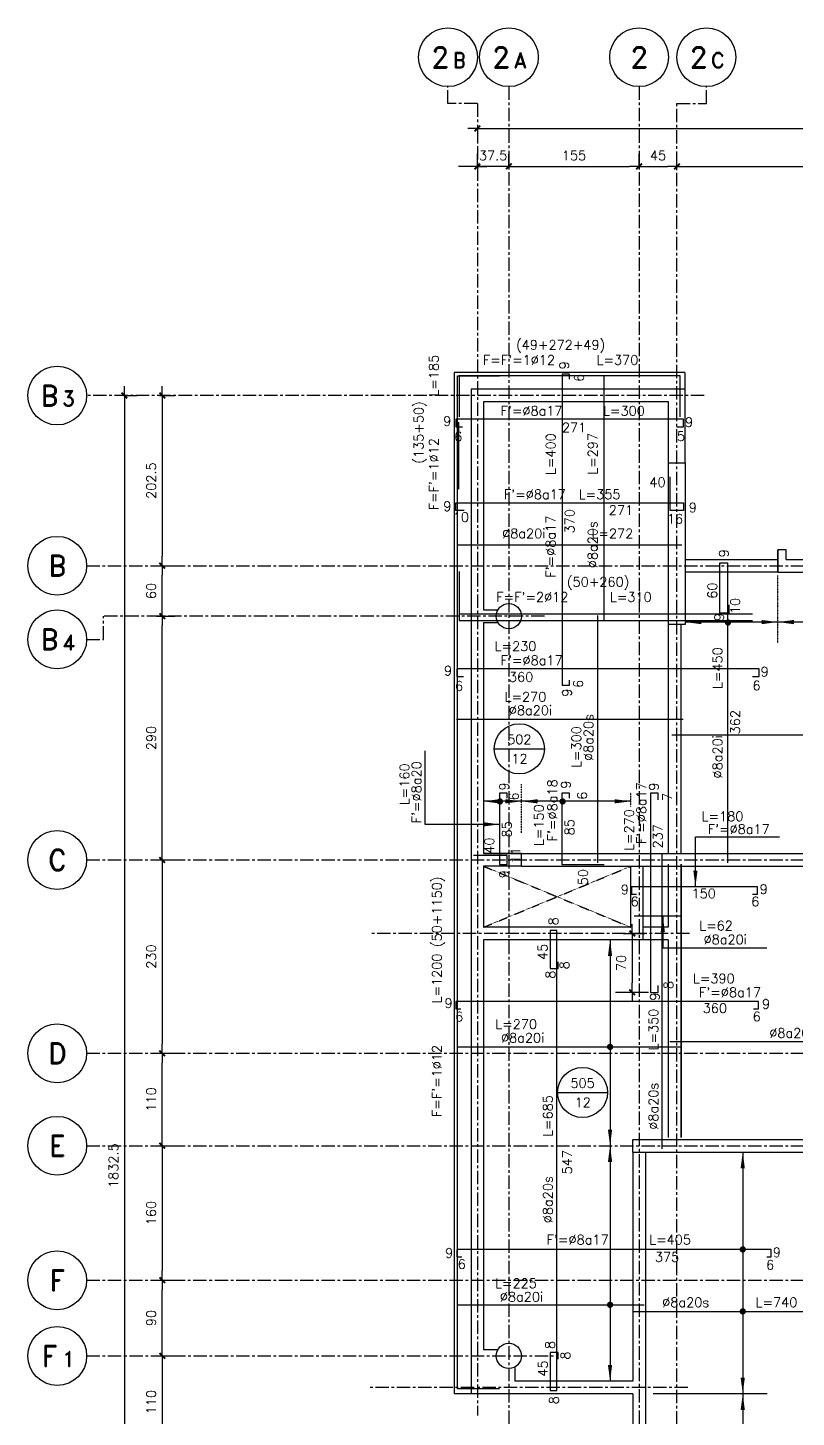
# Model space of a CAD drawing. Header units: millimetres. Extents: x -656237 to -651946, y 88238 to 91298.
# Drawn here: x -656237 to -655323, y 89645 to 91298 of the extents above; entities that cross this region are included whole.
import ezdxf
from ezdxf.enums import TextEntityAlignment as Align

# ---------------------------------------------------------------- set-up
doc = ezdxf.new("R2010")
doc.units = ezdxf.units.MM
doc.header["$LTSCALE"] = 0.5
for name, pattern in [('CENTER', [50.8, 31.75, -6.35, 6.35, -6.35]), ('DASHDOT', [1, 0.5, -0.25, 0, -0.25]), ('DASHED', [0.75, 0.5, -0.25])]:
    doc.linetypes.add(name, pattern=pattern)
for name, color, linetype in [('A-LINEA 015', 6, 'Continuous'), ('BORDE DE LOSAS', 3, 'Continuous'), ('COTAS', 5, 'Continuous'), ('EJES', 1, 'CENTER'), ('FE', 7, 'Continuous'), ('MUROS', 3, 'Continuous'), ('SEGMENTOS1', 3, 'Continuous'), ('TEXTOS-SM', 3, 'Continuous'), ('TEXTOS1', 9, 'Continuous'), ('TEXTOS50a', 3, 'Continuous'), ('VANOS', 8, 'DASHDOT'), ('VIGAS', 3, 'Continuous')]:
    doc.layers.add(name, color=color, linetype=linetype)
doc.styles.add('ROMAND', font='romand')
doc.styles.add('ROMANS', font='romans')
doc.styles.add('ROMANS0', font='romans.shx')
doc.dimstyles.new('ING-50', dxfattribs={"dimscale": 5, "dimtxt": 2.25, "dimasz": 2.25, "dimexe": 3, "dimexo": 0, "dimgap": 1.5, "dimtad": 1, "dimdec": 1, "dimzin": 12, "dimdsep": 46, "dimtxsty": 'ROMANS', "dimblk1": 'TICK1', "dimblk2": 'TICK1', "dimsah": 1, "dimcen": 0.09, "dimclrd": 2, "dimclre": 1, "dimclrt": 3, "dimadec": 1, "dimazin": 3, "dimtfac": 1, "dimtdec": 1, "dimtix": 1, "dimtmove": 2, "dimatfit": 3, "dimfxl": 3, "dimtolj": 1, "dimtzin": 12, "dimarcsym": 0})

# ---------------------------------------------------------------- blocks, each defined once
blk = doc.blocks.new('FLECHA')
at = {"layer": 'TEXTOS1', "color": 2}
blk.add_lwpolyline([(0, 0, 0, 5, 0), (19.2, 0, 5, 5, 0)], format="xyseb", dxfattribs=at)
blk = doc.blocks.new('TICK1')
at = {"color": 2}
for points in [[(0, 0), (-1, 0)], [(0, 0), (1, 0)]]:
    blk.add_lwpolyline(points, dxfattribs=at)
at = {"color": 2, "const_width": 0.2}
blk.add_lwpolyline([(-0.3, -0.3), (0.3, 0.3)], dxfattribs=at)
blk = doc.blocks.new('*D22')
at = {"layer": 'COTAS', "color": 1, "lineweight": -2}
for p, q in [((-655528.5, 90220.8), (-655502.9, 90220.8)), ((-655529.6, 90150.8), (-655502.9, 90150.8))]:
    blk.add_line(p, q, dxfattribs=at)
at = {"layer": 'COTAS', "color": 2, "lineweight": -2}
blk.add_line((-655517.9, 90209.5), (-655517.9, 90162), dxfattribs=at)
at = {"layer": 'Defpoints', "color": 0}
for p in [(-655528.5, 90220.8), (-655529.6, 90150.8), (-655517.9, 90150.8)]:
    blk.add_point(p, dxfattribs=at)
at = {"layer": 'COTAS', "color": 2, "lineweight": -2, "xscale": 11.25, "yscale": 11.25, "zscale": 11.25}
for p, rotation in [((-655517.9, 90220.8), 90), ((-655517.9, 90150.8), 270)]:
    blk.add_blockref('TICK1', p, dxfattribs=dict(at, rotation=rotation))
at = {"layer": 'COTAS', "color": 3, "insert": (-655531.1, 90185.8), "char_height": 11.25, "attachment_point": 5, "rotation": 90, "style": 'ROMANS'}
blk.add_mtext('\\A1;70', dxfattribs=at)
blk = doc.blocks.new('losa-ne')
at = {"color": 5, "linetype": 'Continuous'}
blk.add_line((-29.8, 0), (29.7, 0), dxfattribs=at)
at = {"color": 3, "linetype": 'Continuous'}
blk.add_circle((0, 0), 29.8, dxfattribs=at)
at = {"color": 3, "linetype": 'Continuous', "style": 'ROMANS'}
for tag, p in [('N%%DL', (0, 5.6)), ('ESP', (0.2, -17.4))]:
    blk.add_attdef(tag, text='', height=11.2, dxfattribs=at).set_placement(p, align=Align.CENTER)
blk = doc.blocks.new('EJE-1')
at = {"color": 3, "linetype": 'Continuous'}
blk.add_circle((0, 0), 35, dxfattribs=at)
at = {"color": 5, "linetype": 'Continuous', "style": 'ROMAND'}
blk.add_attdef('0', text='', height=25, dxfattribs=at).set_placement((0.2, 0), align=Align.MIDDLE)
blk = doc.blocks.new('eje-3')
at = {"color": 3, "linetype": 'Continuous'}
blk.add_circle((0, 0), 35, dxfattribs=at)
at = {"color": 5, "linetype": 'Continuous', "style": 'ROMAND'}
for height, p in [(25, (-9.2, 0)), (18, (13.7, -3.6))]:
    blk.add_attdef('0', text='', height=height, dxfattribs=at).set_placement(p, align=Align.MIDDLE)
blk = doc.blocks.new('*D44')
at = {"layer": 'COTAS', "color": 1, "lineweight": -2}
for p, q in [((-655509.7, 91133.3), (-655509.7, 91148.3)), ((-655464.7, 91133.3), (-655464.7, 91148.3))]:
    blk.add_line(p, q, dxfattribs=at)
at = {"layer": 'COTAS', "color": 2, "lineweight": -2}
blk.add_line((-655498.5, 91133.3), (-655476, 91133.3), dxfattribs=at)
at = {"layer": 'Defpoints', "color": 0}
for p in [(-655509.7, 91133.3), (-655464.7, 91133.3), (-655464.7, 91133.3)]:
    blk.add_point(p, dxfattribs=at)
at = {"layer": 'COTAS', "color": 2, "lineweight": -2, "xscale": 11.25, "yscale": 11.25, "zscale": 11.25, "rotation": 180}
blk.add_blockref('TICK1', (-655509.7, 91133.3), dxfattribs=at)
at = {"layer": 'COTAS', "color": 2, "lineweight": -2, "xscale": 11.25, "yscale": 11.25, "zscale": 11.25}
blk.add_blockref('TICK1', (-655464.7, 91133.3), dxfattribs=at)
at = {"layer": 'COTAS', "color": 3, "insert": (-655487.2, 91146.4), "char_height": 11.25, "attachment_point": 5, "style": 'ROMANS'}
blk.add_mtext('\\A1;45', dxfattribs=at)
blk = doc.blocks.new('*D48')
at = {"layer": 'COTAS', "color": 1, "lineweight": -2}
for p, q in [((-653332.2, 91178.3), (-653332.2, 91193.3)), ((-655702.2, 91178.3), (-655702.2, 91163.3))]:
    blk.add_line(p, q, dxfattribs=at)
at = {"layer": 'COTAS', "color": 2, "lineweight": -2}
blk.add_line((-655691, 91178.3), (-653343.5, 91178.3), dxfattribs=at)
at = {"layer": 'Defpoints', "color": 0}
for p in [(-655702.2, 91178.3), (-653332.2, 91178.3), (-653332.2, 91178.3)]:
    blk.add_point(p, dxfattribs=at)
at = {"layer": 'COTAS', "color": 2, "lineweight": -2, "xscale": 11.25, "yscale": 11.25, "zscale": 11.25, "rotation": 180}
blk.add_blockref('TICK1', (-655702.2, 91178.3), dxfattribs=at)
at = {"layer": 'COTAS', "color": 2, "lineweight": -2, "xscale": 11.25, "yscale": 11.25, "zscale": 11.25}
blk.add_blockref('TICK1', (-653332.2, 91178.3), dxfattribs=at)
at = {"layer": 'COTAS', "color": 3, "insert": (-654517.2, 91191.4), "char_height": 11.25, "attachment_point": 5, "style": 'ROMANS'}
blk.add_mtext('\\A1;2370', dxfattribs=at)
blk = doc.blocks.new('*D60')
at = {"layer": 'COTAS', "color": 1, "lineweight": -2}
for p, q in [((-656086.5, 90308.3), (-656062.2, 90308.3)), ((-656090, 90078.3), (-656062.2, 90078.3))]:
    blk.add_line(p, q, dxfattribs=at)
at = {"layer": 'COTAS', "color": 2, "lineweight": -2}
blk.add_line((-656077.2, 90297), (-656077.2, 90089.5), dxfattribs=at)
at = {"layer": 'Defpoints', "color": 0}
for p in [(-656086.5, 90308.3), (-656090, 90078.3), (-656077.2, 90078.3)]:
    blk.add_point(p, dxfattribs=at)
at = {"layer": 'COTAS', "color": 2, "lineweight": -2, "xscale": 11.25, "yscale": 11.25, "zscale": 11.25}
for p, rotation in [((-656077.2, 90308.3), 90), ((-656077.2, 90078.3), 270)]:
    blk.add_blockref('TICK1', p, dxfattribs=dict(at, rotation=rotation))
at = {"layer": 'COTAS', "color": 3, "insert": (-656090.3, 90193.3), "char_height": 11.25, "attachment_point": 5, "rotation": 90, "style": 'ROMANS'}
blk.add_mtext('\\A1;230', dxfattribs=at)
blk = doc.blocks.new('*D61')
at = {"layer": 'COTAS', "color": 1, "lineweight": -2}
for p, q in [((-656090, 90078.3), (-656062.2, 90078.3)), ((-656088.3, 89968.3), (-656062.2, 89968.3))]:
    blk.add_line(p, q, dxfattribs=at)
at = {"layer": 'COTAS', "color": 2, "lineweight": -2}
blk.add_line((-656077.2, 89979.5), (-656077.2, 90067), dxfattribs=at)
at = {"layer": 'Defpoints', "color": 0}
for p in [(-656090, 90078.3), (-656077.2, 90078.3), (-656088.3, 89968.3)]:
    blk.add_point(p, dxfattribs=at)
at = {"layer": 'COTAS', "color": 2, "lineweight": -2, "xscale": 11.25, "yscale": 11.25, "zscale": 11.25}
for p, rotation in [((-656077.2, 90078.3), 90), ((-656077.2, 89968.3), 270)]:
    blk.add_blockref('TICK1', p, dxfattribs=dict(at, rotation=rotation))
at = {"layer": 'COTAS', "color": 3, "insert": (-656090.3, 90023.3), "char_height": 11.25, "attachment_point": 5, "rotation": 90, "style": 'ROMANS'}
blk.add_mtext('\\A1;110', dxfattribs=at)
blk = doc.blocks.new('*D62')
at = {"layer": 'COTAS', "color": 1, "lineweight": -2}
for p, q in [((-656088.3, 89968.3), (-656062.2, 89968.3)), ((-656090.8, 89808.3), (-656062.2, 89808.3))]:
    blk.add_line(p, q, dxfattribs=at)
at = {"layer": 'COTAS', "color": 2, "lineweight": -2}
blk.add_line((-656077.2, 89957), (-656077.2, 89819.5), dxfattribs=at)
at = {"layer": 'Defpoints', "color": 0}
for p in [(-656088.3, 89968.3), (-656090.8, 89808.3), (-656077.2, 89808.3)]:
    blk.add_point(p, dxfattribs=at)
at = {"layer": 'COTAS', "color": 2, "lineweight": -2, "xscale": 11.25, "yscale": 11.25, "zscale": 11.25}
for p, rotation in [((-656077.2, 89968.3), 90), ((-656077.2, 89808.3), 270)]:
    blk.add_blockref('TICK1', p, dxfattribs=dict(at, rotation=rotation))
at = {"layer": 'COTAS', "color": 3, "insert": (-656090.3, 89888.3), "char_height": 11.25, "attachment_point": 5, "rotation": 90, "style": 'ROMANS'}
blk.add_mtext('\\A1;160', dxfattribs=at)
blk = doc.blocks.new('*D63')
at = {"layer": 'COTAS', "color": 1, "lineweight": -2}
for p, q in [((-656090.8, 89808.3), (-656062.2, 89808.3)), ((-656089.4, 89718.3), (-656062.2, 89718.3))]:
    blk.add_line(p, q, dxfattribs=at)
at = {"layer": 'COTAS', "color": 2, "lineweight": -2}
blk.add_line((-656077.2, 89729.5), (-656077.2, 89797), dxfattribs=at)
at = {"layer": 'Defpoints', "color": 0}
for p in [(-656090.8, 89808.3), (-656077.2, 89808.3), (-656089.4, 89718.3)]:
    blk.add_point(p, dxfattribs=at)
at = {"layer": 'COTAS', "color": 2, "lineweight": -2, "xscale": 11.25, "yscale": 11.25, "zscale": 11.25}
for p, rotation in [((-656077.2, 89808.3), 90), ((-656077.2, 89718.3), 270)]:
    blk.add_blockref('TICK1', p, dxfattribs=dict(at, rotation=rotation))
at = {"layer": 'COTAS', "color": 3, "insert": (-656090.3, 89763.3), "char_height": 11.25, "attachment_point": 5, "rotation": 90, "style": 'ROMANS'}
blk.add_mtext('\\A1;90', dxfattribs=at)
blk = doc.blocks.new('*D64')
at = {"layer": 'COTAS', "color": 1, "lineweight": -2}
for p, q in [((-656089.4, 89718.3), (-656062.2, 89718.3)), ((-656091.1, 89608.3), (-656062.2, 89608.3))]:
    blk.add_line(p, q, dxfattribs=at)
at = {"layer": 'COTAS', "color": 2, "lineweight": -2}
blk.add_line((-656077.2, 89707), (-656077.2, 89619.5), dxfattribs=at)
at = {"layer": 'Defpoints', "color": 0}
for p in [(-656089.4, 89718.3), (-656091.1, 89608.3), (-656077.2, 89608.3)]:
    blk.add_point(p, dxfattribs=at)
at = {"layer": 'COTAS', "color": 2, "lineweight": -2, "xscale": 11.25, "yscale": 11.25, "zscale": 11.25}
for p, rotation in [((-656077.2, 89718.3), 90), ((-656077.2, 89608.3), 270)]:
    blk.add_blockref('TICK1', p, dxfattribs=dict(at, rotation=rotation))
at = {"layer": 'COTAS', "color": 3, "insert": (-656090.3, 89663.3), "char_height": 11.25, "attachment_point": 5, "rotation": 90, "style": 'ROMANS'}
blk.add_mtext('\\A1;110', dxfattribs=at)
blk = doc.blocks.new('*D67')
at = {"layer": 'COTAS', "color": 1, "lineweight": -2}
for p, q in [((-656123.2, 90860.8), (-656107.2, 90860.8)), ((-656130.9, 89028.3), (-656107.2, 89028.3))]:
    blk.add_line(p, q, dxfattribs=at)
at = {"layer": 'COTAS', "color": 2, "lineweight": -2}
blk.add_line((-656122.2, 90849.5), (-656122.2, 89039.5), dxfattribs=at)
at = {"layer": 'Defpoints', "color": 0}
for p in [(-656123.2, 90860.8), (-656130.9, 89028.3), (-656122.2, 89028.3)]:
    blk.add_point(p, dxfattribs=at)
at = {"layer": 'COTAS', "color": 2, "lineweight": -2, "xscale": 11.25, "yscale": 11.25, "zscale": 11.25}
for p, rotation in [((-656122.2, 90860.8), 90), ((-656122.2, 89028.3), 270)]:
    blk.add_blockref('TICK1', p, dxfattribs=dict(at, rotation=rotation))
at = {"layer": 'COTAS', "color": 3, "insert": (-656135.3, 89944.5), "char_height": 11.25, "attachment_point": 5, "rotation": 90, "style": 'ROMANS'}
blk.add_mtext('\\A1;1832.5', dxfattribs=at)
blk = doc.blocks.new('*D68')
at = {"layer": 'COTAS', "color": 1, "lineweight": -2}
for p, q in [((-656083.6, 90658.3), (-656062.2, 90658.3)), ((-656082.6, 90598.3), (-656062.2, 90598.3))]:
    blk.add_line(p, q, dxfattribs=at)
at = {"layer": 'COTAS', "color": 2, "lineweight": -2}
blk.add_line((-656077.2, 90609.5), (-656077.2, 90647), dxfattribs=at)
at = {"layer": 'Defpoints', "color": 0}
for p in [(-656083.6, 90658.3), (-656077.2, 90658.3), (-656082.6, 90598.3)]:
    blk.add_point(p, dxfattribs=at)
at = {"layer": 'COTAS', "color": 2, "lineweight": -2, "xscale": 11.25, "yscale": 11.25, "zscale": 11.25}
for p, rotation in [((-656077.2, 90658.3), 90), ((-656077.2, 90598.3), 270)]:
    blk.add_blockref('TICK1', p, dxfattribs=dict(at, rotation=rotation))
at = {"layer": 'COTAS', "color": 3, "insert": (-656090.3, 90628.3), "char_height": 11.25, "attachment_point": 5, "rotation": 90, "style": 'ROMANS'}
blk.add_mtext('\\A1;60', dxfattribs=at)
blk = doc.blocks.new('*D74')
at = {"layer": 'COTAS', "color": 1, "lineweight": -2}
for p, q in [((-655664.7, 91133.3), (-655664.7, 91148.3)), ((-655509.7, 91133.3), (-655509.7, 91148.3))]:
    blk.add_line(p, q, dxfattribs=at)
at = {"layer": 'COTAS', "color": 2, "lineweight": -2}
blk.add_line((-655653.5, 91133.3), (-655521, 91133.3), dxfattribs=at)
at = {"layer": 'Defpoints', "color": 0}
for p in [(-655664.7, 91133.3), (-655509.7, 91133.3), (-655509.7, 91133.3)]:
    blk.add_point(p, dxfattribs=at)
at = {"layer": 'COTAS', "color": 2, "lineweight": -2, "xscale": 11.25, "yscale": 11.25, "zscale": 11.25, "rotation": 180}
blk.add_blockref('TICK1', (-655664.7, 91133.3), dxfattribs=at)
at = {"layer": 'COTAS', "color": 2, "lineweight": -2, "xscale": 11.25, "yscale": 11.25, "zscale": 11.25}
blk.add_blockref('TICK1', (-655509.7, 91133.3), dxfattribs=at)
at = {"layer": 'COTAS', "color": 3, "insert": (-655587.2, 91146.4), "char_height": 11.25, "attachment_point": 5, "style": 'ROMANS'}
blk.add_mtext('\\A1;155', dxfattribs=at)
blk = doc.blocks.new('*D32')
at = {"layer": 'COTAS', "color": 1, "lineweight": -2}
for p, q in [((-655702.2, 91133.3), (-655702.2, 91148.3)), ((-655664.7, 91133.3), (-655664.7, 91148.3))]:
    blk.add_line(p, q, dxfattribs=at)
at = {"layer": 'COTAS', "color": 2, "lineweight": -2}
for p, q in [((-655713.5, 91133.3), (-655724.7, 91133.3)), ((-655664.7, 91133.3), (-655702.2, 91133.3)), ((-655653.5, 91133.3), (-655642.2, 91133.3))]:
    blk.add_line(p, q, dxfattribs=at)
at = {"layer": 'Defpoints', "color": 0}
for p in [(-655702.2, 91133.3), (-655702.2, 91133.3), (-655664.7, 91133.3)]:
    blk.add_point(p, dxfattribs=at)
at = {"layer": 'COTAS', "color": 2, "lineweight": -2, "xscale": 11.25, "yscale": 11.25, "zscale": 11.25}
blk.add_blockref('TICK1', (-655702.2, 91133.3), dxfattribs=at)
at = {"layer": 'COTAS', "color": 2, "lineweight": -2, "xscale": 11.25, "yscale": 11.25, "zscale": 11.25, "rotation": 180}
blk.add_blockref('TICK1', (-655664.7, 91133.3), dxfattribs=at)
at = {"layer": 'COTAS', "color": 3, "insert": (-655683.5, 91146.4), "char_height": 11.25, "attachment_point": 5, "style": 'ROMANS'}
blk.add_mtext('\\A1;37.5', dxfattribs=at)
blk = doc.blocks.new('*D35')
at = {"layer": 'COTAS', "color": 1, "lineweight": -2}
for p, q in [((-655464.7, 91133.3), (-655464.7, 91148.3)), ((-654784.7, 91133.3), (-654784.7, 91148.3))]:
    blk.add_line(p, q, dxfattribs=at)
at = {"layer": 'COTAS', "color": 2, "lineweight": -2}
blk.add_line((-655453.5, 91133.3), (-654796, 91133.3), dxfattribs=at)
at = {"layer": 'Defpoints', "color": 0}
for p in [(-655464.7, 91133.3), (-654784.7, 91133.3), (-654784.7, 91133.3)]:
    blk.add_point(p, dxfattribs=at)
at = {"layer": 'COTAS', "color": 2, "lineweight": -2, "xscale": 11.25, "yscale": 11.25, "zscale": 11.25, "rotation": 180}
blk.add_blockref('TICK1', (-655464.7, 91133.3), dxfattribs=at)
at = {"layer": 'COTAS', "color": 2, "lineweight": -2, "xscale": 11.25, "yscale": 11.25, "zscale": 11.25}
blk.add_blockref('TICK1', (-654784.7, 91133.3), dxfattribs=at)
at = {"layer": 'COTAS', "color": 3, "insert": (-655124.7, 91146.4), "char_height": 11.25, "attachment_point": 5, "style": 'ROMANS'}
blk.add_mtext('\\A1;680', dxfattribs=at)
blk = doc.blocks.new('*D36')
at = {"layer": 'COTAS', "color": 1, "lineweight": -2}
for p, q in [((-656084, 90598.3), (-656062.2, 90598.3)), ((-656079.6, 90308.3), (-656062.2, 90308.3))]:
    blk.add_line(p, q, dxfattribs=at)
at = {"layer": 'COTAS', "color": 2, "lineweight": -2}
blk.add_line((-656077.2, 90319.5), (-656077.2, 90587), dxfattribs=at)
at = {"layer": 'Defpoints', "color": 0}
for p in [(-656084, 90598.3), (-656077.2, 90598.3), (-656079.6, 90308.3)]:
    blk.add_point(p, dxfattribs=at)
at = {"layer": 'COTAS', "color": 2, "lineweight": -2, "xscale": 11.25, "yscale": 11.25, "zscale": 11.25}
for p, rotation in [((-656077.2, 90598.3), 90), ((-656077.2, 90308.3), 270)]:
    blk.add_blockref('TICK1', p, dxfattribs=dict(at, rotation=rotation))
at = {"layer": 'COTAS', "color": 3, "insert": (-656090.3, 90453.3), "char_height": 11.25, "attachment_point": 5, "rotation": 90, "style": 'ROMANS'}
blk.add_mtext('\\A1;290', dxfattribs=at)
blk = doc.blocks.new('*D39')
at = {"layer": 'COTAS', "color": 1, "lineweight": -2}
for p, q in [((-656080.4, 90860.8), (-656062.2, 90860.8)), ((-656083.6, 90658.3), (-656062.2, 90658.3))]:
    blk.add_line(p, q, dxfattribs=at)
at = {"layer": 'COTAS', "color": 2, "lineweight": -2}
blk.add_line((-656077.2, 90849.5), (-656077.2, 90669.5), dxfattribs=at)
at = {"layer": 'Defpoints', "color": 0}
for p in [(-656080.4, 90860.8), (-656083.6, 90658.3), (-656077.2, 90658.3)]:
    blk.add_point(p, dxfattribs=at)
at = {"layer": 'COTAS', "color": 2, "lineweight": -2, "xscale": 11.25, "yscale": 11.25, "zscale": 11.25}
for p, rotation in [((-656077.2, 90860.8), 90), ((-656077.2, 90658.3), 270)]:
    blk.add_blockref('TICK1', p, dxfattribs=dict(at, rotation=rotation))
at = {"layer": 'COTAS', "color": 3, "insert": (-656090.3, 90759.5), "char_height": 11.25, "attachment_point": 5, "rotation": 90, "style": 'ROMANS'}
blk.add_mtext('\\A1;202.5', dxfattribs=at)

msp = doc.modelspace()

# ---------------------------------------------------------------- linework, layer by layer
at = {"layer": 'BORDE DE LOSAS', "ltscale": 0.5}
for p, q in [((-655455.21, 90888.25), (-655729.71, 90888.25)), ((-655517.21, 89673.25), (-655729.71, 89673.25))]:
    msp.add_line(p, q, dxfattribs=at)
at = {"layer": 'EJES'}
for p, q in [((-655664.71, 91228.25), (-655664.71, 88448.25)), ((-655509.71, 91228.25), (-655509.71, 88448.25)), ((-655429.71, 91208.25), (-655429.71, 91228.25)), ((-655702.21, 91208.25), (-655702.21, 89647.41)), ((-655464.71, 88468.25), (-655464.71, 91208.25)), ((-655464.71, 91208.25), (-655429.71, 91208.25)), ((-655432.18, 90860.75), (-656167.21, 90860.75)), ((-656167.21, 90658.25), (-652889.09, 90658.25)), ((-655622.3, 90598.25), (-656147.21, 90598.25)), ((-656147.21, 90570.64), (-656147.21, 90598.25)), ((-656167.21, 90570.64), (-656147.21, 90570.64)), ((-656167.21, 90308.25), (-652889.09, 90308.25)), ((-655449.8, 90220.75), (-655830.5, 90220.75)), ((-656167.21, 90078.25), (-652889.09, 90078.25)), ((-656167.21, 89968.25), (-654752.98, 89968.25)), ((-656167.21, 89808.25), (-652890.72, 89808.25)), ((-656167.16, 89718.25), (-655605.65, 89718.25)), ((-655451.8, 89680.75), (-655830.5, 89680.75))]:
    msp.add_line(p, q, dxfattribs=at)
msp.add_lwpolyline([(-655702.21, 91208.25), (-655737.21, 91208.25), (-655737.21, 91228.25)], dxfattribs=at)
at = {"layer": 'FE', "color": 6, "ltscale": 0.5}
msp.add_line((-655724.71, 90829.25), (-655724.71, 90749.25), dxfattribs=at)
at = {"layer": 'FE', "color": 2, "linetype": 'DASHDOT', "ltscale": 0.5}
for p, q in [((-655649.71, 90340.61), (-655649.71, 90398.36)), ((-655519.71, 90371.82), (-655519.71, 90388.65))]:
    msp.add_line(p, q, dxfattribs=at)
at = {"layer": 'FE', "ltscale": 0.5}
for points in [[(-655725.71, 90749.25), (-655725.71, 90884.25), (-655675.71, 90884.25)], [(-655460.71, 90835.25), (-655460.71, 90884.25), (-655723.71, 90884.25), (-655723.71, 90835.25)], [(-655592.38, 90880.25), (-655592.38, 90886.25), (-655601.38, 90886.25), (-655601.38, 90516.25), (-655592.38, 90516.25), (-655592.38, 90522.25)], [(-655551.38, 90592.25), (-655551.38, 90884.25)], [(-655464.71, 90823.46), (-655456.71, 90823.46), (-655456.71, 90832.46), (-655727.71, 90832.46), (-655727.71, 90823.46), (-655719.71, 90823.46)], [(-655675.71, 89679.25), (-655725.71, 89679.25), (-655725.71, 90829.25)], [(-655717.71, 90724), (-655727.71, 90724), (-655727.71, 90733), (-655456.71, 90733), (-655456.71, 90724), (-655472.71, 90724), (-655472.71, 90764)], [(-655725.71, 90683), (-655458.71, 90683)], [(-655723.71, 90651.25), (-655723.71, 90601.25), (-655374.71, 90601.25)], [(-655402.99, 90611.75), (-655402.99, 90601.75), (-655413.49, 90601.75), (-655413.49, 90661.75), (-655404.49, 90661.75), (-655404.49, 90304.75)], [(-655723.71, 90643.25), (-655723.71, 90593.25), (-655374.71, 90593.25)], [(-655558.89, 90304.75), (-655558.89, 90599.25)], [(-655374.71, 90526.7), (-655366.71, 90526.7), (-655366.71, 90535.7), (-655726.71, 90535.7), (-655726.71, 90526.7), (-655718.71, 90526.7)], [(-655727.21, 90475.7), (-655457.21, 90475.7)], [(-655470.71, 90456.98), (-654470.71, 90456.98)], [(-655666.73, 90381.65), (-655666.73, 90387.75), (-655675.73, 90387.75), (-655675.73, 90302.75), (-655666.73, 90302.75), (-655666.73, 90313.75), (-655706.73, 90313.75)], [(-655592.49, 90381.75), (-655592.49, 90387.75), (-655601.49, 90387.75), (-655601.49, 90302.75), (-655551.49, 90302.75)], [(-655487.21, 90379.75), (-655487.21, 90387.75), (-655496.21, 90387.75), (-655496.21, 90150.75), (-655487.21, 90150.75), (-655487.21, 90158.75)], [(-655482.4, 89964.75), (-655482.4, 90315.75)], [(-655374.65, 90267.38), (-655368.65, 90267.38), (-655368.65, 90276.38), (-655518.65, 90276.38), (-655518.65, 90267.38), (-655512.65, 90267.38)], [(-655515.71, 90241.83), (-655458.71, 90241.83)], [(-655606.21, 89714.25), (-655606.21, 89722.25), (-655615.71, 89722.25), (-655615.71, 89677.25), (-655607.71, 89677.25), (-655607.71, 90224.25), (-655615.71, 90224.25), (-655615.71, 90179.25), (-655606.21, 90179.25), (-655606.21, 90187.25)], [(-655373.71, 90131.03), (-655367.71, 90131.03), (-655367.71, 90140.03), (-655727.71, 90140.03), (-655727.71, 90131.03), (-655721.71, 90131.03)], [(-655725.71, 90085.86), (-655458.71, 90085.86)], [(-655473.21, 90092.22), (-654778.21, 90092.22)], [(-655357.71, 89835.93), (-655352.71, 89835.93), (-655352.71, 89844.93), (-655726.71, 89844.93), (-655726.71, 89835.93), (-655720.71, 89835.93)], [(-655725.71, 89779.04), (-655503.71, 89779.04)], [(-655516.71, 89771.18), (-654781.21, 89771.18)]]:
    msp.add_lwpolyline(points, dxfattribs=at)
at = {"layer": 'FE', "ltscale": 0.5, "const_width": 3.75}
for points in [[(-655405.87, 90590.78, -1), (-655402.12, 90590.78, -1)], [(-655677.25, 90377.84, 1), (-655673.5, 90377.84, 1)], [(-655602.64, 90377.84, 1), (-655598.89, 90377.84, 1)], [(-655546.16, 90085.86, 1), (-655542.41, 90085.86, 1)], [(-655388.25, 89844.93, 1), (-655384.5, 89844.93, 1)], [(-655546.16, 89779.04, 1), (-655542.41, 89779.04, 1)], [(-655388.25, 89771.18, 1), (-655384.5, 89771.18, 1)]]:
    msp.add_lwpolyline(points, format="xyb", close=True, dxfattribs=at)
at = {"layer": 'MUROS', "ltscale": 0.5}
for p, q in [((-655344.71, 90650.75), (-655344.71, 90677.25)), ((-655344.71, 90677.25), (-655344.71, 90650.75)), ((-655334.71, 90665.75), (-655044.71, 90665.75)), ((-655344.71, 90650.75), (-655034.71, 90650.75)), ((-655649.71, 90315.75), (-654972.21, 90315.75)), ((-655649.71, 90300.75), (-655649.71, 90315.75)), ((-655649.71, 90300.75), (-654987.21, 90300.75)), ((-655517.21, 89960.75), (-655517.21, 89975.75)), ((-655517.21, 89975.75), (-655104.7, 89975.75)), ((-655517.21, 89960.75), (-655104.7, 89960.75))]:
    msp.add_line(p, q, dxfattribs=at)
msp.add_lwpolyline([(-655474.71, 90780.75), (-655454.71, 90780.75), (-655454.71, 90588.25), (-655474.71, 90588.25)], close=True, dxfattribs=at)
msp.add_lwpolyline([(-655334.71, 90665.75), (-655334.71, 90677.25), (-655344.71, 90677.25)], dxfattribs=at)
for centre in [(-655664.71, 90598.25), (-655664.71, 89718.25)]:
    msp.add_circle(centre, 15, dxfattribs=at)
at = {"layer": 'SEGMENTOS1', "ltscale": 0.5}
for p, q in [((-655709.71, 90868.25), (-655709.71, 89673.25)), ((-655455.21, 90868.25), (-655709.71, 90868.25)), ((-655474.71, 90853.25), (-655694.71, 90853.25)), ((-655694.71, 90853.25), (-655694.71, 90605.75)), ((-655474.71, 90780.75), (-655474.71, 90853.25)), ((-655344.71, 90650.75), (-655454.71, 90650.75)), ((-655694.71, 90605.75), (-655677.71, 90605.75)), ((-655694.71, 90590.75), (-655694.71, 90315.75)), ((-655694.71, 90590.75), (-655677.71, 90590.75)), ((-655474.71, 90315.75), (-655474.71, 90588.25)), ((-655459.71, 90315.75), (-655459.71, 90588.25)), ((-655694.71, 90558.25), (-655694.71, 90315.75)), ((-655649.71, 90315.75), (-655694.71, 90315.75)), ((-655694.71, 90315.75), (-655649.71, 90315.75)), ((-655504.71, 90213.25), (-655504.71, 90300.75)), ((-655474.71, 90228.25), (-655474.71, 90303.25)), ((-655459.71, 89978.25), (-655459.71, 90303.25)), ((-655459.71, 90303.25), (-655459.71, 89978.25)), ((-655475.21, 90228.25), (-655504.71, 90228.25)), ((-655694.71, 90213.25), (-655694.71, 89725.75)), ((-655475.21, 90213.25), (-655694.71, 90213.25)), ((-655474.71, 89978.25), (-655474.71, 90213.25)), ((-655517.21, 89960.75), (-655517.21, 89688.25)), ((-655502.21, 89960.75), (-655502.21, 89385.75)), ((-655694.71, 89725.75), (-655677.71, 89725.75)), ((-655657.21, 89688.25), (-655657.21, 89705.26)), ((-655517.21, 89688.25), (-655657.21, 89688.25))]:
    msp.add_line(p, q, dxfattribs=at)
at = {"layer": 'SEGMENTOS1', "color": 2, "linetype": 'DASHED', "ltscale": 0.5}
msp.add_line((-655344.71, 90566.51), (-655344.71, 90646.51), dxfattribs=at)
at = {"layer": 'SEGMENTOS1', "color": 2, "ltscale": 0.5}
msp.add_line((-655357.16, 89673.25), (-655493.04, 89673.25), dxfattribs=at)
at = {"layer": 'TEXTOS1', "color": 1, "ltscale": 0.5}
for p, q in [((-654122.21, 90591.26), (-655454.71, 90591.26)), ((-655764.26, 90350.63), (-655764.26, 90437.89)), ((-655519.71, 90378.03), (-655695.18, 90378.03)), ((-655675.73, 90350.63), (-655764.26, 90350.63)), ((-655442.69, 90276.38), (-655442.69, 90335.58)), ((-655442.69, 90335.58), (-655342.64, 90335.58)), ((-655481.51, 90241.83), (-655481.51, 90203.84)), ((-655544.29, 90213.25), (-655544.29, 89688.25)), ((-655481.51, 90203.84), (-655357.59, 90203.84)), ((-655498.57, 90150.75), (-655537.63, 90150.75)), ((-655386.38, 89960.75), (-655386.38, 89385.75))]:
    msp.add_line(p, q, dxfattribs=at)
at = {"layer": 'VANOS', "ltscale": 0.5}
for p, q in [((-655694.71, 90300.75), (-655519.71, 90228.25)), ((-655694.71, 90228.25), (-655519.71, 90300.75))]:
    msp.add_line(p, q, dxfattribs=at)
at = {"layer": 'VIGAS', "ltscale": 0.5}
for p, q in [((-655729.71, 90888.25), (-655729.71, 89673.25)), ((-655454.71, 90780.75), (-655454.71, 90888.25)), ((-655454.71, 90665.75), (-655344.71, 90665.75)), ((-655694.71, 90300.75), (-655694.71, 90228.25)), ((-655649.71, 90300.75), (-655694.71, 90300.75)), ((-655519.71, 90228.25), (-655519.71, 90300.75)), ((-655519.71, 90228.25), (-655694.71, 90228.25)), ((-655517.21, 89673.25), (-655517.21, 89385.75))]:
    msp.add_line(p, q, dxfattribs=at)

# ---------------------------------------------------------------- block references
at = {"layer": 'A-LINEA 015', "ltscale": 0.5}
ref = msp.add_blockref('eje-3', (-655737.21, 91263.25), dxfattribs=at)
ref.add_attrib('0', '2', dxfattribs={"layer": '0', "color": 5, "linetype": 'Continuous', "height": 25, "style": 'ROMAND'}).set_placement((-655746.41, 91263.25), align=Align.MIDDLE)
ref.add_attrib('0', 'B', dxfattribs={"layer": '0', "color": 5, "linetype": 'Continuous', "height": 18, "style": 'ROMAND'}).set_placement((-655723.53, 91259.67), align=Align.MIDDLE)
ref = msp.add_blockref('eje-3', (-655664.71, 91263.25), dxfattribs=at)
ref.add_attrib('0', '2', dxfattribs={"layer": '0', "color": 5, "linetype": 'Continuous', "height": 25, "style": 'ROMAND'}).set_placement((-655673.91, 91263.25), align=Align.MIDDLE)
ref.add_attrib('0', 'A', dxfattribs={"layer": '0', "color": 5, "linetype": 'Continuous', "height": 18, "style": 'ROMAND'}).set_placement((-655651.03, 91259.67), align=Align.MIDDLE)
for p, values in [((-655509.71, 91263.25), {'0': '2'}), ((-656202.21, 90658.25), {'0': 'B'}), ((-656202.21, 90308.25), {'0': 'C'}), ((-656202.21, 90078.25), {'0': 'D'}), ((-656202.21, 89968.25), {'0': 'E'}), ((-656202.21, 89808.25), {'0': 'F'})]:
    msp.add_blockref('EJE-1', p, dxfattribs=at).add_auto_attribs(values)
ref = msp.add_blockref('eje-3', (-655429.71, 91263.25), dxfattribs=at)
ref.add_attrib('0', '2', dxfattribs={"layer": '0', "color": 5, "linetype": 'Continuous', "height": 25, "style": 'ROMAND'}).set_placement((-655438.91, 91263.25), align=Align.MIDDLE)
ref.add_attrib('0', 'C', dxfattribs={"layer": '0', "color": 5, "linetype": 'Continuous', "height": 18, "style": 'ROMAND'}).set_placement((-655416.03, 91259.67), align=Align.MIDDLE)
ref = msp.add_blockref('eje-3', (-656202.21, 90860.75), dxfattribs=at)
ref.add_attrib('0', 'B', dxfattribs={"layer": '0', "color": 5, "linetype": 'Continuous', "height": 25, "style": 'ROMAND'}).set_placement((-656211.41, 90860.75), align=Align.MIDDLE)
ref.add_attrib('0', '3', dxfattribs={"layer": '0', "color": 5, "linetype": 'Continuous', "height": 18, "style": 'ROMAND'}).set_placement((-656188.53, 90857.17), align=Align.MIDDLE)
ref = msp.add_blockref('eje-3', (-656202.21, 90570.64), dxfattribs=at)
ref.add_attrib('0', 'B', dxfattribs={"layer": '0', "color": 5, "linetype": 'Continuous', "height": 25, "style": 'ROMAND'}).set_placement((-656211.41, 90570.64), align=Align.MIDDLE)
ref.add_attrib('0', '4', dxfattribs={"layer": '0', "color": 5, "linetype": 'Continuous', "height": 18, "style": 'ROMAND'}).set_placement((-656188.53, 90567.05), align=Align.MIDDLE)
ref = msp.add_blockref('eje-3', (-656202.16, 89718.25), dxfattribs=at)
ref.add_attrib('0', 'F', dxfattribs={"layer": '0', "color": 5, "linetype": 'Continuous', "height": 25, "style": 'ROMAND'}).set_placement((-656211.35, 89718.25), align=Align.MIDDLE)
ref.add_attrib('0', '1', dxfattribs={"layer": '0', "color": 5, "linetype": 'Continuous', "height": 18, "style": 'ROMAND'}).set_placement((-656188.47, 89714.67), align=Align.MIDDLE)
at = {"layer": 'TEXTOS1', "color": 1, "ltscale": 0.5}
msp.add_blockref('FLECHA', (-655454.71, 90591.26), dxfattribs=at)
for p, rotation in [((-655344.71, 90591.26), 180), ((-655649.71, 90378.03), 180), ((-655519.71, 90378.03), 180), ((-655675.73, 90350.63), 180), ((-655442.69, 90276.38), 90), ((-655481.51, 90241.83), 270), ((-655544.29, 90213.25), 269.9999999999658), ((-655544.29, 89968.25), 269.9999999999658), ((-655386.38, 89960.75), 269.9999999999652), ((-655386.38, 89673.25), 269.9999999999652)]:
    msp.add_blockref('FLECHA', p, dxfattribs=dict(at, rotation=rotation))
at = {"layer": 'TEXTOS1', "color": 1, "ltscale": 0.5, "xscale": -1}
for p, rotation in [((-655344.71, 90591.26), 180), ((-655695.18, 90378.03), 180), ((-655649.71, 90378.03), 180), ((-655544.29, 89968.25), 270.0000000000342), ((-655544.29, 89688.25), 270.0000000000342), ((-655386.38, 89673.25), 270.0000000000349)]:
    msp.add_blockref('FLECHA', p, dxfattribs=dict(at, rotation=rotation))
at = {"layer": 'TEXTOS1', "ltscale": 0.5}
for p, values in [((-655652.26, 90440.49), {'N%%DL': '502', 'ESP': '12'}), ((-655576.99, 90031.59), {'N%%DL': '505', 'ESP': '12'})]:
    msp.add_blockref('losa-ne', p, dxfattribs=at).add_auto_attribs(values)

# ---------------------------------------------------------------- texts
at = {"layer": 'TEXTOS-SM', "ltscale": 0.5, "style": 'ROMANS0'}
for s, p in [('(49+272+49)', (-655603.11, 90915.44)), ("F=F'=1%%c12     L=370", (-655603.11, 90897.44)), ("F'=%%c8a17     L=300", (-655588.74, 90836.89)), ('L=230', (-655656.74, 90556.92)), ("F'=%%c8a17    ", (-655622.16, 90540.12)), ('L=270', (-655644.97, 90496.67)), ('%%c8a20i     ', (-655619.69, 90480.61)), ('L=180', (-655410.39, 90354.55)), ("F'=%%c8a17    ", (-655375.74, 90339.3)), ('L=390', (-655420.84, 90161.64)), ("F'=%%c8a17    ", (-655386.1, 90145.19)), ('L=270', (-655656.01, 90107.18)), ('%%c8a20i     ', (-655629.04, 90090.98)), ("F'=%%c8a17     L=405", (-655533.87, 89850.93)), ('L=225', (-655656.22, 89798.99)), ('%%c8a20i     ', (-655630.34, 89783)), ('%%c8a20s      L=740', (-655401.82, 89776.34))]:
    msp.add_text(s, height=11.25, dxfattribs=at).set_placement(p, align=Align.CENTER)
for s, rotation, p in [("F=F'=1%%c12     L=185", 90, (-655748.43, 90816.75)), ('(135+50)', 90, (-655766.43, 90816.75)), ("F'=%%c8a17     L=400", 90, (-655609.38, 90729.91)), ('%%c8a20s      L=297', 90, (-655559.38, 90735.75)), ('%%c8a20i      L=272', 0, (-655594.71, 90691)), ('(50+260)', 360, (-655558.45, 90633.43)), ("F=F'=2%%c12     L=310", 360, (-655587.23, 90615.43)), ('%%c8a20i      L=450', 90, (-655410.74, 90483.25)), ('L=300', 90, (-655578.76, 90442.65)), ('%%c8a20s     ', 90, (-655564.23, 90473.22)), ('L=160', 90, (-655783.33, 90398.26)), ("F'=%%c8a18   ", 89.99999, (-655607.35, 90378.87)), ("F'=%%c8a17    ", 90, (-655501.43, 90379.32)), ('L=150', 89.99999, (-655623.48, 90349.58)), ('L=270', 90, (-655516.04, 90343.9)), ("F=F'=1%%c12     L=1200 (50+1150)", 90, (-655744.78, 90145.45)), ('L=62', 360, (-655418.18, 90224.47)), ('%%c8a20i     ', 360, (-655387.88, 90208.05)), ('%%c8a20s    L=350', 90.00001, (-655487.08, 90059.29)), ('%%c8a20s      L=695', 0.00001, (-655274.37, 90096.78)), ('%%c8a20s     L=685', 90.00001, (-655612.63, 89952.3))]:
    msp.add_text(s, height=11.25, rotation=rotation, dxfattribs=at).set_placement(p, align=Align.CENTER)
for s, rotation, p in [('40', 360, (-655497.48, 90751.95)), ("F'=%%c8a17  L=355", 360, (-655670.66, 90737.56)), ('9', 360, (-655742.67, 90723.4)), ('271', 360, (-655545.84, 90718.83)), ('9', 360, (-655450.6, 90721.94)), ('10', 360, (-655731.45, 90710.56)), ('16', 360, (-655476.61, 90708.51)), ("F'=%%c8a20", 90, (-655768.98, 90351.86)), ('9', 90, (-655664.67, 90390.85)), ('6', 90, (-655653.28, 90378.87)), ('85', 90, (-655661.56, 90334.94)), ('40', 90, (-655682.35, 90315.74)), ('11', 90, (-655651.24, 90304.05)), ('9', 90, (-655664.67, 90286.46))]:
    msp.add_text(s, height=11.25, rotation=rotation, dxfattribs=at).set_placement(p)
at = {"layer": 'TEXTOS50a', "ltscale": 0.5, "style": 'ROMANS0'}
for s, rotation, p in [('9', 90, (-655598.82, 90896.75)), ('6', 90, (-655581.24, 90881.75)), ('370', 90, (-655592.38, 90711.2)), ('9', 90, (-655408.99, 90673.03)), ('60', 90, (-655422.59, 90628.65)), ('10', 90, (-655395.41, 90610.47)), ('9', 90, (-655414.56, 90597.19)), ('6', 90, (-655582.16, 90517.75)), ('9', 90, (-655595.49, 90507.39)), ('362', 90, (-655395.32, 90472.22)), ('9', 89.99999, (-655596.99, 90397.89)), ('6', 89.99999, (-655577.49, 90384.75)), ('9', 90, (-655492.21, 90395.43)), ('7', 90, (-655476.21, 90383.18)), ('85', 89.99999, (-655592.49, 90347.15)), ('237', 90, (-655487.54, 90336.39)), ('50', 89.99999, (-655576.49, 90287.75)), ('8', 90.00001, (-655611.71, 90235.23)), ('45', 90.00001, (-655624.45, 90198.85)), ('8', 90.00001, (-655598.59, 90183.03)), ('8', 90.00001, (-655615.24, 90171.85)), ('8', 90, (-655474.83, 90159.33)), ('9', 90, (-655491.12, 90145.63)), ('547', 90.00001, (-655595.45, 89948.62)), ('8', 90.00001, (-655615.59, 89731.23)), ('8', 90.00001, (-655597.4, 89718.67)), ('45', 90.00001, (-655624.25, 89703.19)), ('8', 90.00001, (-655611.02, 89665.55))]:
    msp.add_text(s, height=11.25, rotation=rotation, dxfattribs=at).set_placement(p, align=Align.MIDDLE)
for s, p in [('9', (-655738.03, 90830.21)), ('271', (-655587.08, 90822.71)), ('9', (-655450.31, 90829.09)), ('6', (-655724.93, 90811.97)), ('5', (-655459.95, 90812.45)), ('9', (-655737.03, 90533.45)), ('360', (-655650.15, 90525.95)), ('9', (-655360.31, 90532.33)), ('6', (-655723.93, 90515.2)), ('6', (-655369.95, 90515.69)), ('9', (-655526.73, 90273.02)), ('150', (-655432.84, 90268.31)), ('9', (-655361.37, 90273.52)), ('6', (-655515.07, 90258.95)), ('6', (-655371.46, 90258.8)), ('9', (-655736.45, 90137.78)), ('360', (-655419.55, 90132)), ('9', (-655358.65, 90136.87)), ('6', (-655723.83, 90121.85)), ('6', (-655369.77, 90122.02)), ('9', (-655735.79, 89840.71)), ('375', (-655476.5, 89835.93)), ('9', (-655345.79, 89841.49)), ('6', (-655720.77, 89827.51)), ('6', (-655353.75, 89826.62))]:
    msp.add_text(s, height=11.25, dxfattribs=at).set_placement(p, align=Align.MIDDLE)

# ---------------------------------------------------------------- dimensions: what is measured, and where the dimension line sits
at = {"layer": 'COTAS'}
for base, p1, p2, picture, middle in [((-653332.21, 91178.25), (-655702.21, 91178.25), (-653332.21, 91178.25), '*D48', (-654517.21, 91191.38)), ((-655509.71, 91133.25), (-655664.71, 91133.25), (-655509.71, 91133.25), '*D74', (-655587.21, 91146.38)), ((-655464.71, 91133.25), (-655509.71, 91133.25), (-655464.71, 91133.25), '*D44', (-655487.21, 91146.38)), ((-654784.71, 91133.25), (-655464.71, 91133.25), (-654784.71, 91133.25), '*D35', (-655124.71, 91146.38))]:
    dim = msp.add_linear_dim(base=base, p1=p1, p2=p2, dimstyle='ING-50', dxfattribs=at)
    dim.commit()
    dim.dimension.update_dxf_attribs({"geometry": picture, "text_midpoint": middle})
for base, p1, p2, angle, picture, middle in [((-655702.21, 91133.25), (-655664.71, 91133.25), (-655702.21, 91133.25), 180, '*D32', (-655683.46, 91146.38)), ((-656122.21, 89028.25), (-656123.18, 90860.75), (-656130.91, 89028.25), 270, '*D67', (-656135.34, 89944.5)), ((-656077.21, 90658.25), (-656080.44, 90860.75), (-656083.56, 90658.25), 270, '*D39', (-656090.34, 90759.5)), ((-656077.21, 90658.25), (-656082.64, 90598.25), (-656083.56, 90658.25), 90, '*D68', (-656090.34, 90628.25)), ((-656077.21, 90598.25), (-656079.56, 90308.25), (-656084.03, 90598.25), 90, '*D36', (-656090.34, 90453.25)), ((-656077.21, 90078.25), (-656086.46, 90308.25), (-656090.01, 90078.25), 270, '*D60', (-656090.34, 90193.25)), ((-655517.94, 90150.75), (-655528.53, 90220.75), (-655529.57, 90150.75), 270, '*D22', (-655531.06, 90185.75)), ((-656077.21, 90078.25), (-656088.31, 89968.25), (-656090.01, 90078.25), 90, '*D61', (-656090.34, 90023.25)), ((-656077.21, 89808.25), (-656088.31, 89968.25), (-656090.78, 89808.25), 270, '*D62', (-656090.34, 89888.25)), ((-656077.21, 89808.25), (-656089.39, 89718.25), (-656090.78, 89808.25), 90, '*D63', (-656090.34, 89763.25)), ((-656077.21, 89608.25), (-656089.39, 89718.25), (-656091.08, 89608.25), 270, '*D64', (-656090.34, 89663.25))]:
    dim = msp.add_linear_dim(base=base, p1=p1, p2=p2, angle=angle, dimstyle='ING-50', dxfattribs=at)
    dim.commit()
    dim.dimension.update_dxf_attribs({"geometry": picture, "text_midpoint": middle})

doc.saveas('drawing.dxf')
